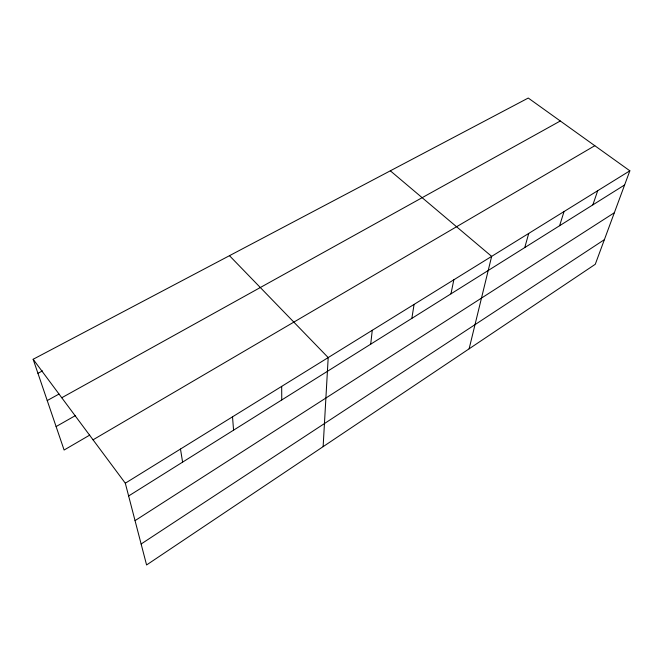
<?xml version="1.0" encoding="UTF-8"?>
<svg xmlns="http://www.w3.org/2000/svg" width="663" height="663" viewBox="0 0 663 663"><rect width="100%" height="100%" fill="white"/><g stroke="black" fill="none" stroke-linecap="round" stroke-linejoin="round"><path stroke-width="0.99" d="M323.13 446.647L328.193 357.581L229.473 255.686M370.716 344.172L372.266 330.29M411.839 318.381L414.093 304.392M450.956 293.858L453.84 279.786M469.122 348.813L491.648 256.374L390.333 170.814M524.764 247.572L528.726 233.417M559.605 225.727L564.039 211.547M592.855 204.875L597.711 190.704M629.85 170.805L595.275 264.28L146.581 564.959L125.307 483.203L33.15 359.271L528.254 98.041L629.85 170.805L125.307 483.203M141.128 544L604.374 239.666M135.045 520.629L614.336 212.748M128.63 495.974L624.612 184.96M93.035 439.809L594.81 145.703M89.729 435.094L64.104 450.028L33.15 359.271M56.098 426.566L75.565 415.51M61.758 397.75L560.301 120.989M47.23 400.551L58.999 394.054M37.94 373.31L42.49 370.874M180.485 449.042L182.598 462.136M232.522 416.82L233.567 430.179M281.676 386.38L281.758 399.955"/></g></svg>
